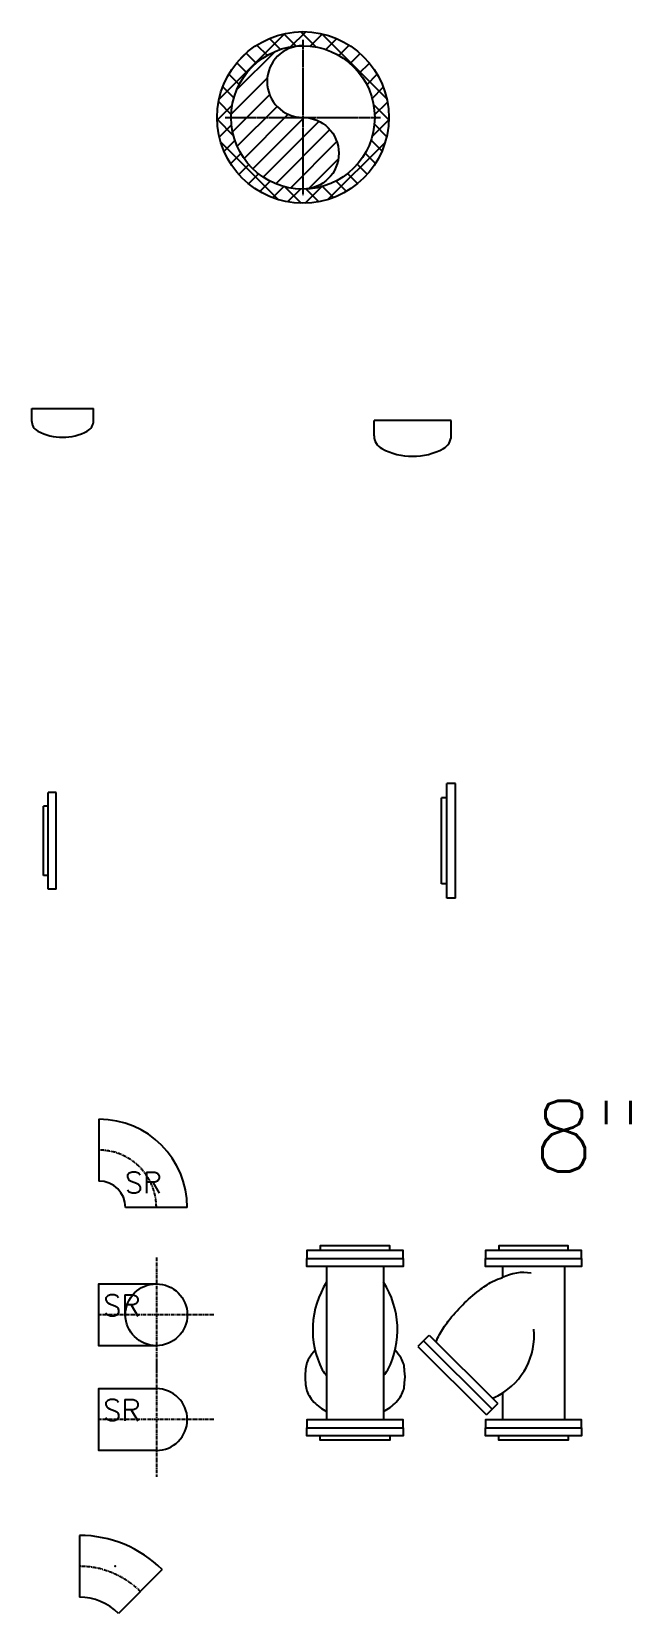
# Model space of a CAD drawing. Extents: x -122301 to 290600, y -29000 to 395522.
# Drawn here: x -117058 to -114939, y 33878 to 39483 of the extents above; entities that cross this region are included whole.
import ezdxf
from ezdxf.enums import TextEntityAlignment as Align

# ---------------------------------------------------------------- set-up
doc = ezdxf.new("R2010")
doc.units = 0
doc.header["$LTSCALE"] = 10
doc.linetypes.add('XFM7P20PV$0$CENTER', pattern=[2, 1.25, -0.25, 0.25, -0.25])
doc.linetypes.add('XFM7P20PV$0$CENTER2', pattern=[1.125, 0.75, -0.125, 0.125, -0.125])
doc.layers.add('XFM7P20PV$0$M-CWTR-VAVE', color=252, linetype='Continuous')
doc.layers.add('XFM7P20PV$0$M-HVAC-TEXT', color=252, linetype='Continuous')
doc.styles.add('XFM7P20PV$0$Standard', font='txt.shx', dxfattribs={"bigfont": 'chineset.shx'})

# ---------------------------------------------------------------- blocks, each defined once
blk = doc.blocks.new('XFM7P20PV$0$A$C150668DE')
at = {"layer": 'XFM7P20PV$0$M-CWTR-VAVE', "linetype": 'ByBlock'}
for p, q in [((40912, -13694.6), (40369.1, -13694.6)), ((40912, -13896.1), (40369.1, -13896.1))]:
    blk.add_line(p, q, dxfattribs=at)
for points in [[(40312, -13918.4), (40296.1, -13918.4), (40296.1, -13672.3), (40312, -13672.3)], [(40340.5, -13965.6), (40312, -13965.6), (40312, -13625.1), (40340.5, -13625.1), (40340.5, -13965.6)], [(40340.5, -13965.6), (40369.1, -13965.6), (40369.1, -13625.1), (40340.5, -13625.1), (40340.5, -13965.6)], [(40940.5, -13965.6), (40912, -13965.6), (40912, -13625.1), (40940.5, -13625.1), (40940.5, -13965.6)], [(40940.5, -13965.6), (40969.1, -13965.6), (40969.1, -13625.1), (40940.5, -13625.1), (40940.5, -13965.6)], [(40969.1, -13918.4), (40985, -13918.4), (40985, -13672.3), (40969.1, -13672.3)]]:
    blk.add_lwpolyline(points, dxfattribs=at)
for points in [[(40499.8, -13620.2, 0.133256), (40454.8, -13632.4, 0.106756), (40412.2, -13671.5, 0.036777), (40398.3, -13694.6, 0.036777)], [(40614.9, -13653.8, 0.064337), (40587.2, -13632.4, 0.133256), (40542.2, -13620.2)], [(40398.3, -13896.1, 0.036777), (40412.2, -13919.3, 0.106756), (40454.8, -13958.4, 0.133256), (40499.8, -13970.6)], [(40542.2, -13970.6, 0.133256), (40587.2, -13958.4, 0.064337), (40614.9, -13936.9, 0.064337)]]:
    blk.add_lwpolyline(points, format="xyb", dxfattribs=at)
for centre, radius, start, end in [((40521, -13747), 128.6, 80.5245, 99.4755), ((40687.7, -13958), 312.7, 57.3698, 116.9234), ((40618, -13795.4), 136.7, 121.7693, 132.5173), ((40618, -13795.4), 136.7, 227.4827, 238.2307), ((40687.7, -13632.8), 312.7, 243.0766, 302.6302), ((40521, -13843.8), 128.6, 260.5245, 279.4755)]:
    blk.add_arc(centre, radius, start, end, dxfattribs=at)
blk = doc.blocks.new('XFM7P20PV$0$A$C62333980')
at = {"layer": 'XFM7P20PV$0$M-CWTR-VAVE', "linetype": 'ByBlock'}
for p, q in [((40381.5, -14058.6), (40924.4, -14058.6)), ((40381.5, -14277.7), (40420.9, -14277.7)), ((40830, -14277.7), (40924.4, -14277.7)), ((40624.5, -14537.2), (40867, -14294.7)), ((40644.7, -14557.4), (40887.2, -14314.9)), ((40644.7, -14557.4), (40887.2, -14314.9)), ((40664.9, -14577.6), (40907.4, -14335.1)), ((40887.2, -14314.9), (40867, -14294.7)), ((40887.2, -14314.9), (40907.4, -14335.1)), ((40644.7, -14557.4), (40624.5, -14537.2)), ((40644.7, -14557.4), (40664.9, -14577.6))]:
    blk.add_line(p, q, dxfattribs=at)
for points in [[(40353, -13997.9), (40324.4, -13997.9), (40324.4, -14338.4), (40353, -14338.4), (40353, -13997.9)], [(40353, -13997.9), (40381.5, -13997.9), (40381.5, -14338.4), (40353, -14338.4), (40353, -13997.9)], [(40953, -13997.9), (40924.4, -13997.9), (40924.4, -14338.4), (40953, -14338.4), (40953, -13997.9)], [(40953, -13997.9), (40981.5, -13997.9), (40981.5, -14338.4), (40953, -14338.4), (40953, -13997.9)], [(40324.4, -14045.1), (40308.5, -14045.1), (40308.5, -14291.2), (40324.4, -14291.2)], [(40981.5, -14045.1), (40997.4, -14045.1), (40997.4, -14291.2), (40981.5, -14291.2)]]:
    blk.add_lwpolyline(points, dxfattribs=at)
for points in [[(40648.9, -14512.7, -0.045187), (40622.9, -14501.4, -0.040912), (40575.5, -14470.1, -0.030065), (40517.7, -14418.9, -0.030065), (40466.5, -14361.1, -0.040912), (40435.2, -14313.7, -0.061815), (40420.9, -14277.7, -0.244006)], [(40847.6, -14314.1, 0.045187), (40836.2, -14288.1, 0.008614), (40830.3, -14277.7, 0.030065)]]:
    blk.add_lwpolyline(points, format="xyb", dxfattribs=at)
for centre, radius, start, end in [((40559.8, -14204.9), 156.8, 169.5565, 207.6535), ((40625.5, -14408.3), 242.6, 29.7148, 95.0282)]:
    blk.add_arc(centre, radius, start, end, dxfattribs=at)
blk = doc.blocks.new('XFM7P20PV$0$A$C5F376116')
for p, q in [((0, 312.7), (0, 93.7)), ((312.7, 0), (93.7, 0))]:
    blk.add_line(p, q)
for radius in [312.7, 93.7]:
    blk.add_arc((0, 0), radius, 0, 90)
at = {"color": 1, "linetype": 'XFM7P20PV$0$CENTER'}
blk.add_arc((0, 0), 203.2, 0, 90, dxfattribs=at)
at = {"color": 0, "style": 'XFM7P20PV$0$Standard'}
blk.add_text('SR', height=75, dxfattribs=at).set_placement((91.2, 50.4))
blk = doc.blocks.new('XFM7P20PV$0$A$C03461BB6')
at = {"color": 1, "linetype": 'XFM7P20PV$0$CENTER'}
for p, q in [((0, 203.2), (0, -203.2)), ((203.2, 0), (-203.2, 0))]:
    blk.add_line(p, q, dxfattribs=at)
at = {"color": 0}
blk.add_lwpolyline([(0, -109.5), (-203.2, -109.5), (-203.2, 109.5), (0, 109.5)], dxfattribs=at)
blk.add_circle((0, 0), 109.5, dxfattribs=at)
at = {"color": 0, "style": 'XFM7P20PV$0$Standard'}
blk.add_text('SR', height=75, dxfattribs=at).set_placement((-188.3, -4.4))
blk = doc.blocks.new('XFM7P20PV$0$A$C5F2A0C79')
at = {"color": 1, "linetype": 'XFM7P20PV$0$CENTER'}
for p, q in [((0, 203.2), (0, -203.2)), ((203.2, 0), (-203.2, 0))]:
    blk.add_line(p, q, dxfattribs=at)
at = {"color": 0}
blk.add_lwpolyline([(0, -109.5), (-203.2, -109.5), (-203.2, 109.5), (0, 109.5)], dxfattribs=at)
blk.add_arc((0, 0), 109.5, 270, 90, dxfattribs=at)
at = {"color": 0, "style": 'XFM7P20PV$0$Standard'}
blk.add_text('SR', height=75, dxfattribs=at).set_placement((-188.3, -4.4))
blk = doc.blocks.new('XFM7P20PV$0$A$C6F0327C1')
blk.add_line((0, 276.3), (0, 57.2))
at = {"color": 0}
blk.add_line((293, 154.9), (138.1, 0), dxfattribs=at)
for radius in [414.3, 195.3]:
    blk.add_arc((0, -138.1), radius, 45, 90)
at = {"color": 1, "linetype": 'XFM7P20PV$0$CENTER'}
blk.add_arc((0, -138.1), 304.8, 45, 90, dxfattribs=at)
at = {"color": 0}
blk.add_point((126.3, 166.7), dxfattribs=at)
blk = doc.blocks.new('XFM7P20PV$0$Ca-200')
for p, q in [((-10.95, 0), (10.95, 0)), ((10.95, -4.27), (10.95, 0)), ((-10.95, -4.27), (-10.95, 0))]:
    blk.add_line(p, q)
for centre, radius, start, end in [((-6.76, -4.27), 4.2, 180, 241.9082), ((6.76, -4.27), 4.2, 298.0918, 0), ((0, 8.39), 18.55, 241.9082, 298.0918)]:
    blk.add_arc(centre, radius, start, end)
blk = doc.blocks.new('XFM7P20PV$0$Ca-250')
for p, q in [((13.65, 0), (-13.65, 0)), ((-13.65, -5.41), (-13.65, 0)), ((13.65, -5.41), (13.65, 0))]:
    blk.add_line(p, q)
for centre, radius, start, end in [((-8.48, -5.41), 5.17, 180, 241.9383), ((8.48, -5.41), 5.17, 298.0617, 0), ((0, 10.5), 23.2, 241.9383, 298.0617)]:
    blk.add_arc(centre, radius, start, end)
blk = doc.blocks.new('XFM7P20PV$0$SL200')
for p, q in [((4.445, 17.145), (1.5875, 17.145)), ((1.5875, -17.145), (1.5875, 17.145)), ((4.445, -17.145), (4.445, 17.145)), ((1.5875, 12.303125), (0, 12.303125)), ((0, -12.303125), (0, 12.303125)), ((1.5875, -12.303125), (0, -12.303125)), ((4.445, -17.145), (1.5875, -17.145))]:
    blk.add_line(p, q)
blk = doc.blocks.new('XFM7P20PV$0$SL250')
at = {"color": 3}
for p, q in [((1.905, -20.32), (1.905, 20.32)), ((4.92125, 20.32), (1.905, 20.32)), ((4.92125, -20.32), (4.92125, 20.32)), ((1.905, 15.24), (0, 15.24)), ((0, -15.24), (0, 15.24)), ((1.905, -15.24), (0, -15.24)), ((4.92125, -20.32), (1.905, -20.32))]:
    blk.add_line(p, q, dxfattribs=at)
blk = doc.blocks.new('XFM7P20PV')
h = blk.add_hatch()
h.set_pattern_fill('ANSI37', color=256, scale=15, style=0)
h.set_pattern_definition([(45, (-158899.21, -27507.697), (-33.67596, 33.67596), []), (135, (-158899.21, -27507.697), (-33.67596, -33.67596), [])])
edge = h.paths.add_edge_path()
edge.add_arc((-116097.91654, 39178.80012), 304, 0, 360)
edge = h.paths.add_edge_path(flags=17)
edge.add_arc((-116097.91654, 39178.80012), 254, 0, 360)
h = blk.add_hatch()
h.set_pattern_fill('ANSI31', color=256, scale=15, style=0)
h.set_pattern_definition([(45, (-158899.21, -24909.555), (-33.67596, 33.67596), [])])
edge = h.paths.add_edge_path()
edge.add_arc((-116097.91654, 39178.80012), 254, 90, 270)
edge.add_arc((-116097.91654, 39051.80012), 127, 270, 450)
edge.add_arc((-116097.91654, 39305.80012), 127, 90, 270, ccw=False)
at = {"color": 1, "linetype": 'XFM7P20PV$0$CENTER2'}
for p, q in [((-116097.91654, 39453.90939), (-116097.91654, 38903.69085)), ((-116373.02581, 39178.80012), (-115822.80727, 39178.80012))]:
    blk.add_line(p, q, dxfattribs=at)
blk.add_lwpolyline([(-116097.91654, 38924.80012, -1), (-116097.91654, 39432.80012, 1), (-116097.91654, 39178.80012, -1)], format="xyb", close=True)
for radius in [304, 254]:
    blk.add_circle((-116097.91654, 39178.80012), radius)
at = {"xscale": 10, "yscale": 10, "zscale": 10}
for name, p in [('XFM7P20PV$0$Ca-200', (-116948.91531, 38147.2967)), ('XFM7P20PV$0$Ca-250', (-115709.64578, 38105.26248))]:
    blk.add_blockref(name, p, dxfattribs=at)
at = {"color": 0, "xscale": 10, "yscale": 10, "zscale": 10}
for name, p in [('XFM7P20PV$0$SL200', (-117015.9668, 36615.88165)), ('XFM7P20PV$0$SL250', (-115607.48395, 36615.88165))]:
    blk.add_blockref(name, p, dxfattribs=at)
at = {"color": 0}
for name, p in [('XFM7P20PV$0$A$C5F376116', (-116820.06961, 35316.4501)), ('XFM7P20PV$0$A$C03461BB6', (-116616.86961, 34936.14205)), ('XFM7P20PV$0$A$C5F2A0C79', (-116616.86961, 34565.00741)), ('XFM7P20PV$0$A$C6F0327C1', (-116889.19403, 33878.2746))]:
    blk.add_blockref(name, p, dxfattribs=at)
for name, p, rotation in [('XFM7P20PV$0$A$C150668DE', (-129708.7066, -5804.58016), 90), ('XFM7P20PV$0$A$C62333980', (-101113.33432, 75488.93834), 270)]:
    blk.add_blockref(name, p, dxfattribs=dict(rotation=rotation))
at = {"layer": 'XFM7P20PV$0$M-HVAC-TEXT', "style": 'XFM7P20PV$0$Standard'}
blk.add_text('8"', height=250, dxfattribs=at).set_placement((-115281.48312, 35569.53746), align=Align.MIDDLE_LEFT)

msp = doc.modelspace()

# ---------------------------------------------------------------- block references
msp.add_blockref('XFM7P20PV', (0, 0))

doc.saveas('drawing.dxf')
